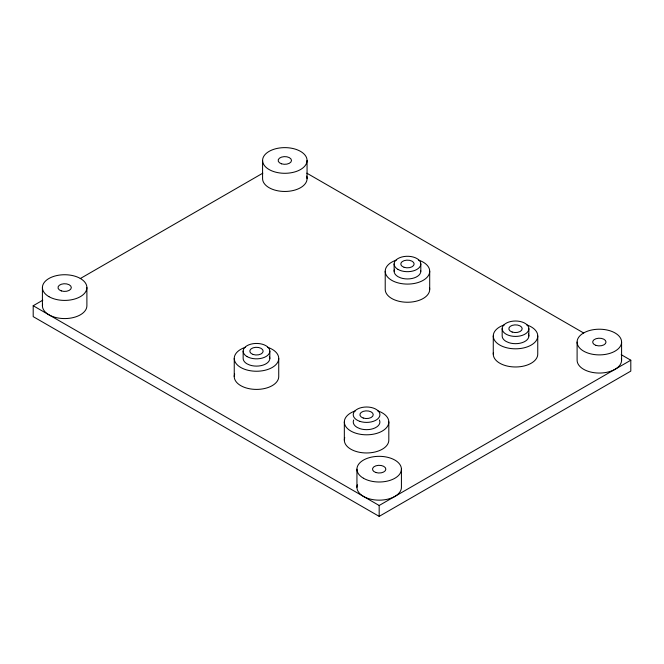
<?xml version="1.0" encoding="UTF-8"?>
<svg xmlns="http://www.w3.org/2000/svg" width="664" height="664" viewBox="0 0 664 664"><rect width="100%" height="100%" fill="white"/><g stroke="black" fill="none" stroke-linecap="round" stroke-linejoin="round"><path stroke-width="1" d="M621.189 354.659L630.8 360.212L630.8 371.11L379.177 516.376L33.2 316.628L33.2 305.731L42.811 300.186M80.253 278.573L262.828 173.155M33.2 305.731L379.177 505.487L630.8 360.212M306.818 173.163L583.714 333.021M528.403 333.984L528.859 335.976A13.346 7.702 0 0 1 508.84 342.649L506.076 341.421A13.346 7.702 0 0 1 502.167 335.976L502.167 328.713M420.677 270.68L420.81 271.244A13.346 7.702 0 0 1 400.79 277.917L398.026 276.697A13.346 7.702 0 0 1 394.574 269.252M379.459 419.972L379.916 421.964A13.346 7.702 0 0 1 359.905 428.637L357.141 427.417A13.346 7.702 0 0 1 353.688 419.972M269.377 356.419L269.833 358.411A13.346 7.702 0 0 1 249.822 365.084L247.058 363.855A13.346 7.702 0 0 1 243.148 358.411L243.148 351.148M621.587 342.051A22.244 12.84 0 0 1 588.229 353.173A22.244 12.84 0 0 1 588.229 330.929A22.244 12.84 0 0 1 621.587 342.051L621.587 360.212M577.107 342.051L577.107 360.212A22.244 12.84 0 0 0 600.804 373.027A22.244 12.84 0 0 0 621.396 358.535M537.749 335.976L537.749 354.136A22.244 12.84 0 0 1 514.061 366.951A22.244 12.84 0 0 1 493.46 352.459M528.859 328.713A13.346 7.702 0 0 1 508.84 335.386A13.346 7.702 0 0 1 508.84 322.04A13.346 7.702 0 0 1 528.859 328.713L528.859 335.976M493.269 335.976L493.269 354.136M429.699 271.244L429.699 289.404M420.81 263.981L420.81 271.244M401.421 469.166L401.421 487.326A22.244 12.84 0 0 1 376.994 500.1A22.244 12.84 0 0 1 357.365 484.82M394.117 263.981L394.117 271.244M388.813 421.964L388.813 440.124A22.244 12.84 0 0 1 364.395 452.906A22.244 12.84 0 0 1 344.765 437.618M385.22 271.244L385.22 289.404A22.244 12.84 0 0 0 408.916 302.22A22.244 12.84 0 0 0 429.508 287.728M379.177 505.487L379.177 516.376M356.942 469.166L356.942 487.326M344.334 421.964L344.334 440.124M307.058 160.464A22.244 12.84 0 0 1 273.701 171.578A22.244 12.84 0 0 1 273.701 149.342A22.244 12.84 0 0 1 307.058 160.464L307.058 178.624M278.731 358.411L278.731 376.571A22.244 12.84 0 0 1 254.304 389.345A22.244 12.84 0 0 1 234.674 374.056M269.833 351.148L269.833 358.411M262.579 160.464L262.579 178.624A22.244 12.84 0 0 0 287.006 191.398A22.244 12.84 0 0 0 306.635 176.109M234.251 358.411L234.251 376.571M86.893 287.578L86.893 305.731A22.244 12.84 0 0 1 63.196 318.546A22.244 12.84 0 0 1 42.604 304.054M42.413 287.578L42.413 305.731M377.692 410.842A22.244 12.84 0 0 1 383.609 430.222A22.244 12.84 0 0 1 349.538 430.222A22.244 12.84 0 0 1 355.456 410.842M526.635 324.854A22.244 12.84 0 0 1 532.545 344.234A22.244 12.84 0 0 1 498.473 344.234A22.244 12.84 0 0 1 504.391 324.854M418.586 260.122A22.244 12.84 0 0 1 424.503 279.502A22.244 12.84 0 0 1 390.424 279.502A22.244 12.84 0 0 1 396.342 260.122M267.609 347.289A22.244 12.84 0 0 1 273.526 366.661A22.244 12.84 0 0 1 239.455 366.661A22.244 12.84 0 0 1 245.373 347.289M281.486 163.8A6.673 3.851 0 0 0 291.496 160.464A6.673 3.851 0 0 0 281.486 157.127A6.673 3.851 0 0 0 281.486 163.8M48.928 296.65A22.244 12.84 0 0 0 86.137 290.898A22.244 12.84 0 0 0 58.897 275.17A22.244 12.84 0 0 0 48.928 296.65M61.32 290.907A6.673 3.851 0 0 0 71.322 287.578A6.673 3.851 0 0 0 61.32 284.242A6.673 3.851 0 0 0 61.32 290.907M363.449 478.246A22.244 12.84 0 0 0 400.658 472.486A22.244 12.84 0 0 0 373.425 456.766A22.244 12.84 0 0 0 363.449 478.246M375.841 472.502A6.673 3.851 0 0 0 385.85 469.166A6.673 3.851 0 0 0 375.841 465.829A6.673 3.851 0 0 0 375.841 472.502M596.015 345.388A6.673 3.851 0 0 0 606.016 342.051A6.673 3.851 0 0 0 596.015 338.715A6.673 3.851 0 0 0 596.015 345.388M359.905 421.374A13.346 7.702 0 0 0 379.916 414.701A13.346 7.702 0 0 0 359.905 408.028A13.346 7.702 0 0 0 359.905 421.374M363.241 418.038A6.673 3.851 0 0 0 373.243 414.701A6.673 3.851 0 0 0 363.241 411.365A6.673 3.851 0 0 0 363.241 418.038M512.176 332.05A6.673 3.851 0 0 0 522.186 328.713A6.673 3.851 0 0 0 512.176 325.377A6.673 3.851 0 0 0 512.176 332.05M398.026 269.426A13.346 7.702 0 0 0 420.353 265.974A13.346 7.702 0 0 0 404.011 256.536A13.346 7.702 0 0 0 398.026 269.426M404.127 267.318A6.673 3.851 0 0 0 414.137 263.981A6.673 3.851 0 0 0 404.127 260.645A6.673 3.851 0 0 0 404.127 267.318M247.058 356.593A13.346 7.702 0 0 0 269.377 353.14A13.346 7.702 0 0 0 253.034 343.703A13.346 7.702 0 0 0 247.058 356.593M253.15 354.485A6.673 3.851 0 0 0 263.16 351.148A6.673 3.851 0 0 0 253.15 347.811A6.673 3.851 0 0 0 253.15 354.485"/></g></svg>
